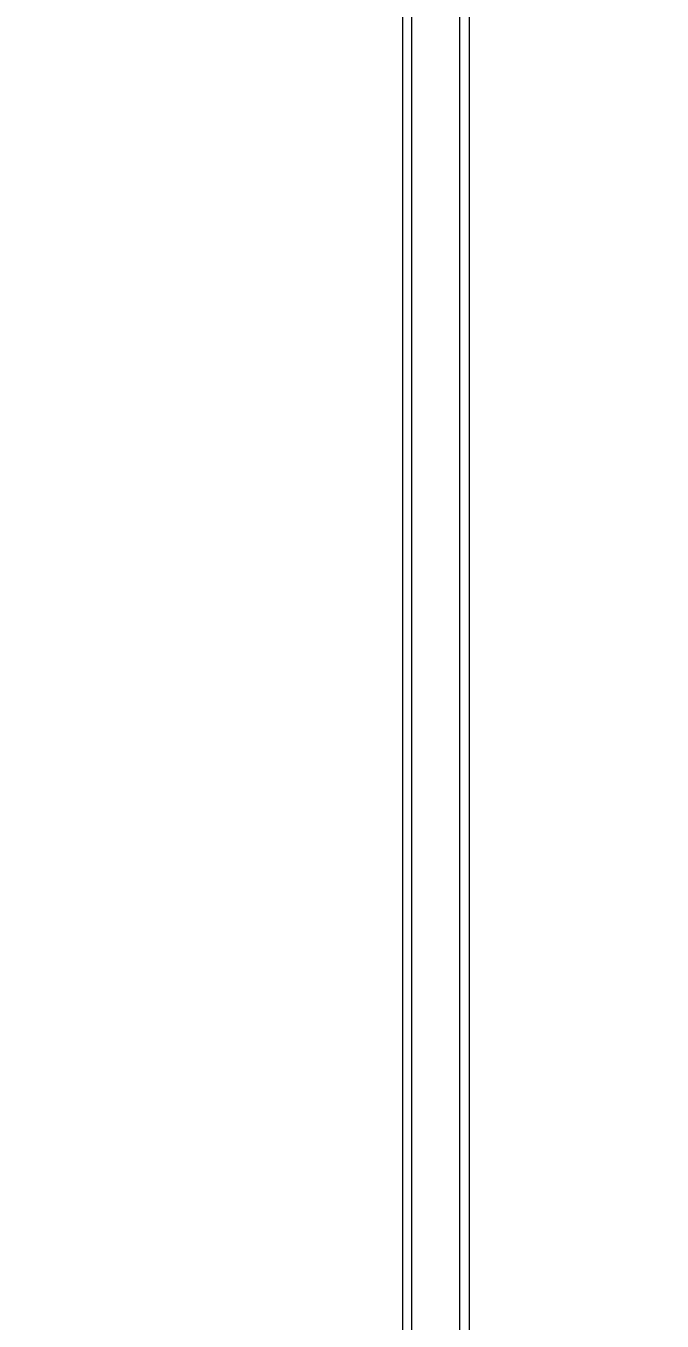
# Model space of a CAD drawing. Header units: millimetres. Extents: x -11 to 1219, y 0 to 1751.
# Drawn here: x 202.75 to 208.43, y 949.75 to 961.31 of the extents above; entities that cross this region are included whole.
import ezdxf

# ---------------------------------------------------------------- set-up
doc = ezdxf.new("R2010")
doc.units = ezdxf.units.MM
doc.header["$LTSCALE"] = 10
doc.layers.get('Defpoints').update_dxf_attribs({"linetype": 'CONTINUOUS'})
doc.layers.add('_MULTI_WIRE', color=9, linetype='CONTINUOUS')
doc.layers.add('PSYMS', color=7, linetype='CONTINUOUS')
doc.layers.add('PDF_Geometry', color=7, linetype='CONTINUOUS', true_color=0x151d1f)
doc.layers.get('_MULTI_WIRE').off()
doc.styles.get("Standard").update_dxf_attribs({"font": '', "width": 0.8})
doc.styles.get('Standard').set_extended_font_data('Meiryo UI')
doc.dimstyles.get("Standard").update_dxf_attribs({"dimtxt": 8, "dimasz": 2, "dimexe": 1.5, "dimexo": 1.5, "dimgap": 1.8, "dimtad": 1, "dimdec": 3, "dimdsep": 46, "dimtxsty": 'Standard', "dimcen": 0, "dimclrd": 4, "dimclre": 4, "dimclrt": 4, "dimadec": 0, "dimazin": 0, "dimtfac": 1, "dimtdec": 3, "dimtmove": 0, "dimatfit": 3, "dimfxl": 1, "dimtolj": 1, "dimtzin": 1, "dimarcsym": 0})

# ---------------------------------------------------------------- blocks, each defined once
blk = doc.blocks.new('DVP-28SWS211R')
at = {"layer": 'PDF_Geometry', "color": 7, "lineweight": 9, "true_color": 0xffffff}
for p, q in [((0, 0), (0, -90.359)), ((45.208, -90.359), (45.208, 0)), ((-0.51, -0.453), (-0.51, -89.906)), ((45.718, -0.453), (45.718, -89.906))]:
    blk.add_line(p, q, dxfattribs=at)
blk = doc.blocks.new('*D142')
at = {"layer": 'Defpoints', "color": 0, "transparency": 16777216}
for p in [(298.567, 984.72), (160.48, 964.259), (298.567, 960.355)]:
    blk.add_point(p, dxfattribs=at)
at = {"layer": 'PSYMS', "color": 4, "lineweight": -2, "transparency": 16777216}
for p, q in [((160.48, 965.759), (160.48, 986.22)), ((298.567, 961.855), (298.567, 986.22)), ((162.48, 984.72), (296.567, 984.72))]:
    blk.add_line(p, q, dxfattribs=at)
at = {"layer": 'PSYMS', "color": 4, "transparency": 16777216}
for points in [[(162.48, 985.053), (162.48, 984.387), (160.48, 984.72)], [(296.567, 985.053), (296.567, 984.387), (298.567, 984.72)]]:
    blk.add_solid(points, dxfattribs=at)
at = {"layer": 'PSYMS', "color": 4, "transparency": 16777216, "insert": (229.523, 990.52), "char_height": 8, "attachment_point": 5}
blk.add_mtext('\\A1;138.087', dxfattribs=at)

msp = doc.modelspace()

# ---------------------------------------------------------------- block references
at = {"layer": '_MULTI_WIRE'}
for p in [(160.9895, 964.712), (160.9895, 964.712), (206.6221, 964.4776), (206.6221, 964.4776), (206.6221, 964.4776), (206.6221, 964.4776)]:
    msp.add_blockref('DVP-28SWS211R', p, dxfattribs=at)

# ---------------------------------------------------------------- dimensions: what is measured, and where the dimension line sits
at = {"layer": 'PSYMS', "color": 7, "true_color": 0xffffff}
dim = msp.add_linear_dim(base=(298.5671, 984.71995), p1=(160.47964, 964.25871), p2=(298.5671, 960.35474), dimstyle='Standard', dxfattribs=at)
dim.commit()
dim.dimension.update_dxf_attribs({"geometry": '*D142', "text_midpoint": (229.52337, 990.51995)})

doc.saveas('drawing.dxf')
